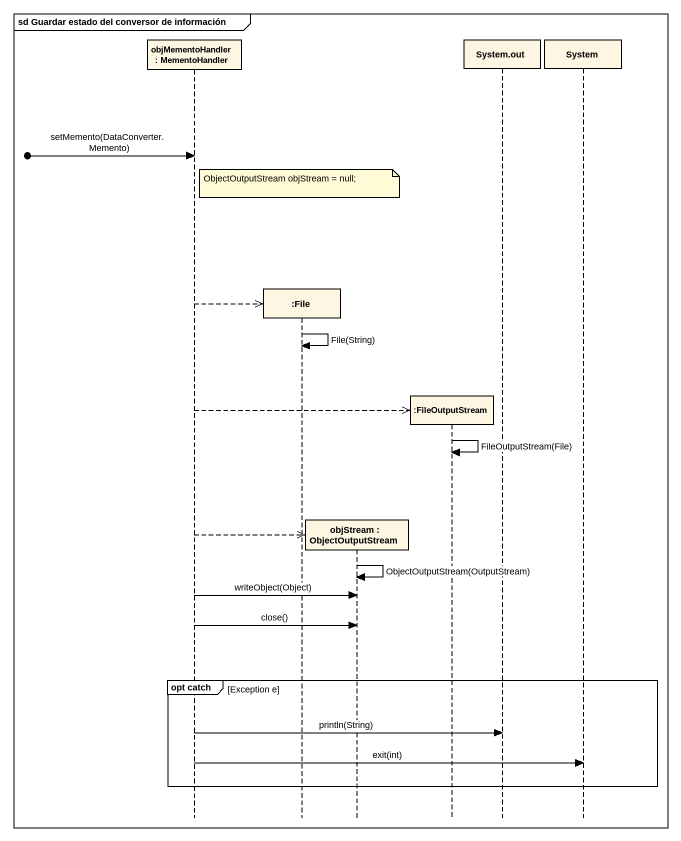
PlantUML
@startuml
mainframe sd Guardar estado del conversor de información
hide footbox
participant "objMementoHandler : MementoHandler" as objMementoHandler
participant ":File" as File_
participant "objStream : ObjectOutputStream" as objStream
participant ":FileOutputStream" as FileOutputStream
participant "System.out" as System_out
participant System

[o-> objMementoHandler : setMemento(DataConverter.Memento)
note over File_ : ObjectOutputStream objStream = null;
objMementoHandler -->> File_ **
File_ -> File_ : File(String)
objMementoHandler -->> FileOutputStream **
FileOutputStream -> FileOutputStream : FileOutputStream(File)
objMementoHandler -->> objStream **
objStream -> objStream : ObjectOutputStream(OutputStream)
objMementoHandler -> objStream : writeObject(Object)
objMementoHandler -> objStream : close()
group opt catch [Exception e]
  objMementoHandler -> System_out : println(String)
  objMementoHandler -> System : exit(int)
end
@enduml
